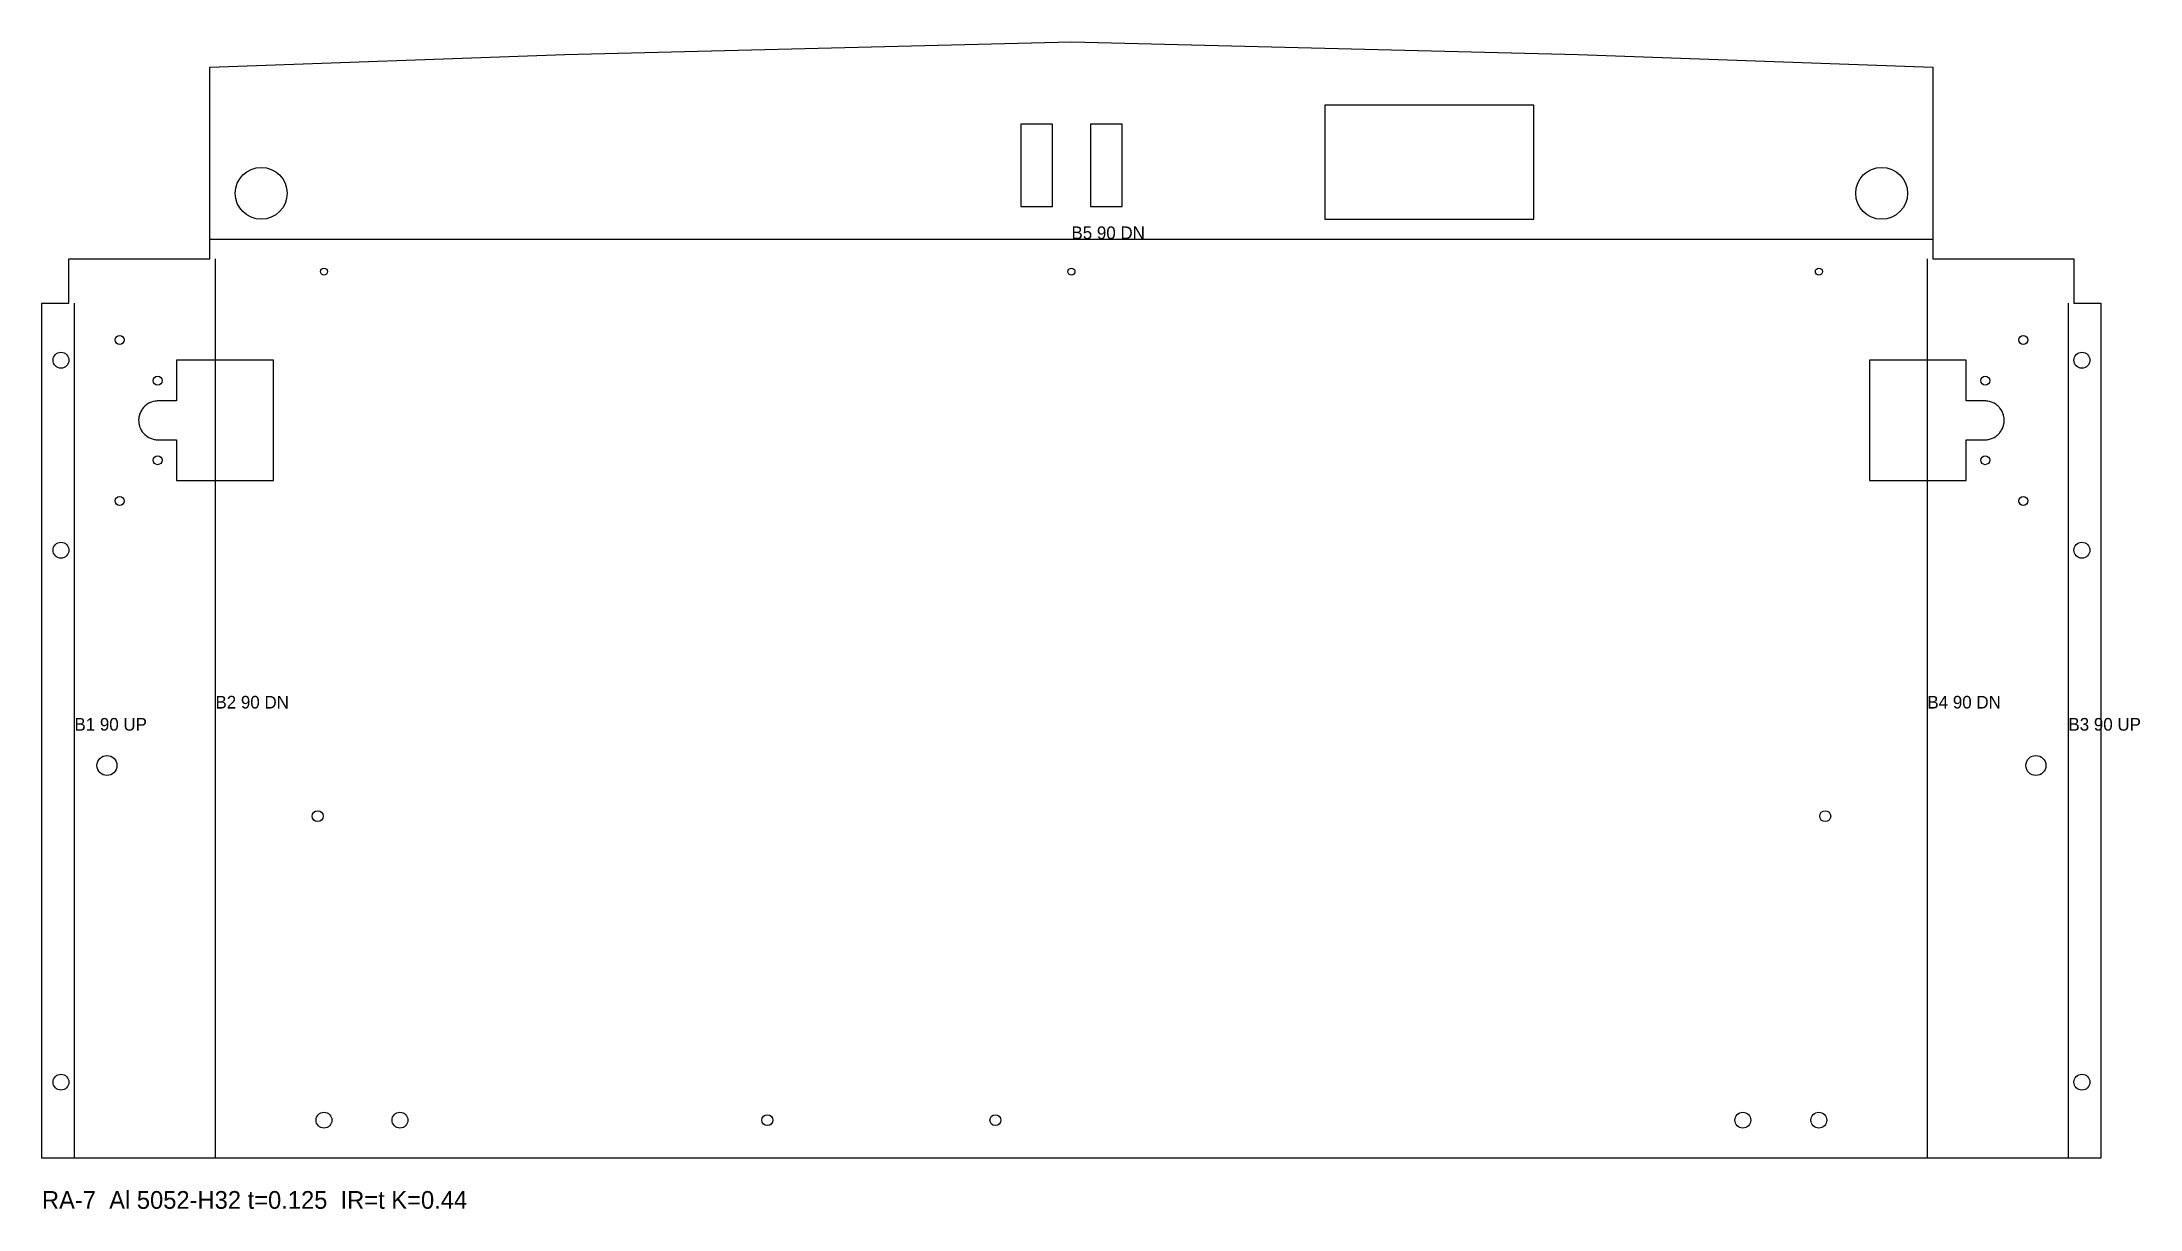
# Model space of a CAD drawing. Header units: inches. Extents: x 0 to 41.4, y -1 to 22.
import ezdxf

# ---------------------------------------------------------------- set-up
doc = ezdxf.new("R2010")
doc.units = ezdxf.units.IN
doc.header["$MEASUREMENT"] = 0
for name, color, linetype in [('BEND', 1, 'Continuous'), ('CUT', 7, 'Continuous'), ('TEXT', 3, 'Continuous')]:
    doc.layers.add(name, color=color, linetype=linetype)

msp = doc.modelspace()

# ---------------------------------------------------------------- linework, layer by layer
at = {"layer": 'BEND'}
for p, q in [((3.316, 18.141), (37.316, 18.141)), ((3.424, 0), (3.424, 17.75)), ((37.207, 0), (37.207, 17.75)), ((0.641, 0), (0.641, 16.875)), ((39.99, 0), (39.99, 16.875))]:
    msp.add_line(p, q, dxfattribs=at)
at = {"layer": 'CUT'}
for points in [[(0, 0), (0, 16.875), (0.533, 16.875), (0.533, 17.75), (3.316, 17.75), (3.316, 21.533), (10.316, 21.783), (20.316, 22.033), (30.316, 21.783), (37.316, 21.533), (37.316, 17.75), (40.098, 17.75), (40.098, 16.875), (40.631, 16.875), (40.631, 0)], [(25.316, 20.783), (25.316, 18.533), (29.441, 18.533), (29.441, 20.783)], [(19.316, 18.783), (19.941, 18.783), (19.941, 20.408), (19.316, 20.408)], [(21.316, 20.408), (20.691, 20.408), (20.691, 18.783), (21.316, 18.783)], [(2.658, 14.179), (2.658, 13.375), (4.566, 13.375), (4.566, 15.75), (2.658, 15.75), (2.658, 14.946), (2.272, 14.946), (2.253, 14.944), (2.234, 14.942), (2.197, 14.934), (2.16, 14.923), (2.125, 14.908), (2.108, 14.9), (2.075, 14.88), (2.06, 14.868), (2.03, 14.844), (2.004, 14.816), (1.98, 14.787), (1.969, 14.771), (1.95, 14.738), (1.942, 14.72), (1.928, 14.685), (1.922, 14.666), (1.914, 14.629), (1.909, 14.591), (1.908, 14.572), (1.909, 14.534), (1.911, 14.515), (1.914, 14.496), (1.922, 14.459), (1.928, 14.44), (1.942, 14.405), (1.959, 14.371), (1.98, 14.338), (1.992, 14.323), (2.004, 14.309), (2.03, 14.281), (2.06, 14.257), (2.075, 14.245), (2.108, 14.225), (2.143, 14.209), (2.179, 14.196), (2.197, 14.191), (2.216, 14.186), (2.234, 14.183), (2.253, 14.181), (2.292, 14.179)], [(37.973, 14.179), (38.339, 14.179), (38.378, 14.181), (38.397, 14.183), (38.415, 14.186), (38.434, 14.191), (38.453, 14.196), (38.489, 14.209), (38.523, 14.225), (38.556, 14.245), (38.586, 14.268), (38.6, 14.281), (38.627, 14.309), (38.639, 14.323), (38.662, 14.354), (38.672, 14.371), (38.689, 14.405), (38.697, 14.422), (38.709, 14.459), (38.717, 14.496), (38.72, 14.515), (38.722, 14.534), (38.723, 14.572), (38.722, 14.591), (38.72, 14.61), (38.717, 14.629), (38.709, 14.666), (38.697, 14.703), (38.689, 14.72), (38.681, 14.738), (38.662, 14.771), (38.639, 14.802), (38.627, 14.816), (38.6, 14.844), (38.586, 14.857), (38.556, 14.88), (38.523, 14.9), (38.506, 14.908), (38.471, 14.923), (38.434, 14.934), (38.397, 14.942), (38.378, 14.944), (38.358, 14.946), (37.973, 14.946), (37.973, 15.75), (36.066, 15.75), (36.066, 13.375), (37.973, 13.375)]]:
    msp.add_lwpolyline(points, close=True, dxfattribs=at)
for centre, radius in [((4.327, 19.045), 0.512), ((36.304, 19.045), 0.512), ((5.565, 17.5), 0.0689), ((20.316, 17.5), 0.0689), ((35.065, 17.5), 0.0689), ((1.533, 16.152), 0.0886), ((39.098, 16.152), 0.0886), ((0.375, 15.75), 0.157), ((40.256, 15.75), 0.157), ((2.283, 15.348), 0.0886), ((38.348, 15.348), 0.0886), ((2.283, 13.777), 0.0886), ((38.348, 13.777), 0.0886), ((1.533, 12.973), 0.0886), ((39.098, 12.973), 0.0886), ((0.375, 12), 0.157), ((40.256, 12), 0.157), ((1.283, 7.75), 0.197), ((39.348, 7.75), 0.197), ((5.44, 6.75), 0.108), ((35.19, 6.75), 0.108), ((0.375, 1.5), 0.157), ((40.256, 1.5), 0.157), ((5.565, 0.75), 0.157), ((7.065, 0.75), 0.157), ((14.315, 0.75), 0.108), ((18.815, 0.75), 0.108), ((33.565, 0.75), 0.157), ((35.065, 0.75), 0.157)]:
    msp.add_circle(centre, radius, dxfattribs=at)

# ---------------------------------------------------------------- texts
at = {"layer": 'TEXT'}
for s, height, p in [('B5 90 DN', 0.25, (20.316, 18.141)), ('B2 90 DN', 0.25, (3.424, 8.875)), ('B4 90 DN', 0.25, (37.207, 8.875)), ('B1 90 UP', 0.25, (0.641, 8.438)), ('B3 90 UP', 0.25, (39.99, 8.438)), ('RA-7  Al 5052-H32 t=0.125  IR=t K=0.44', 0.35, (0, -1))]:
    msp.add_text(s, height=height, dxfattribs=at).set_placement(p)

doc.saveas('drawing.dxf')
